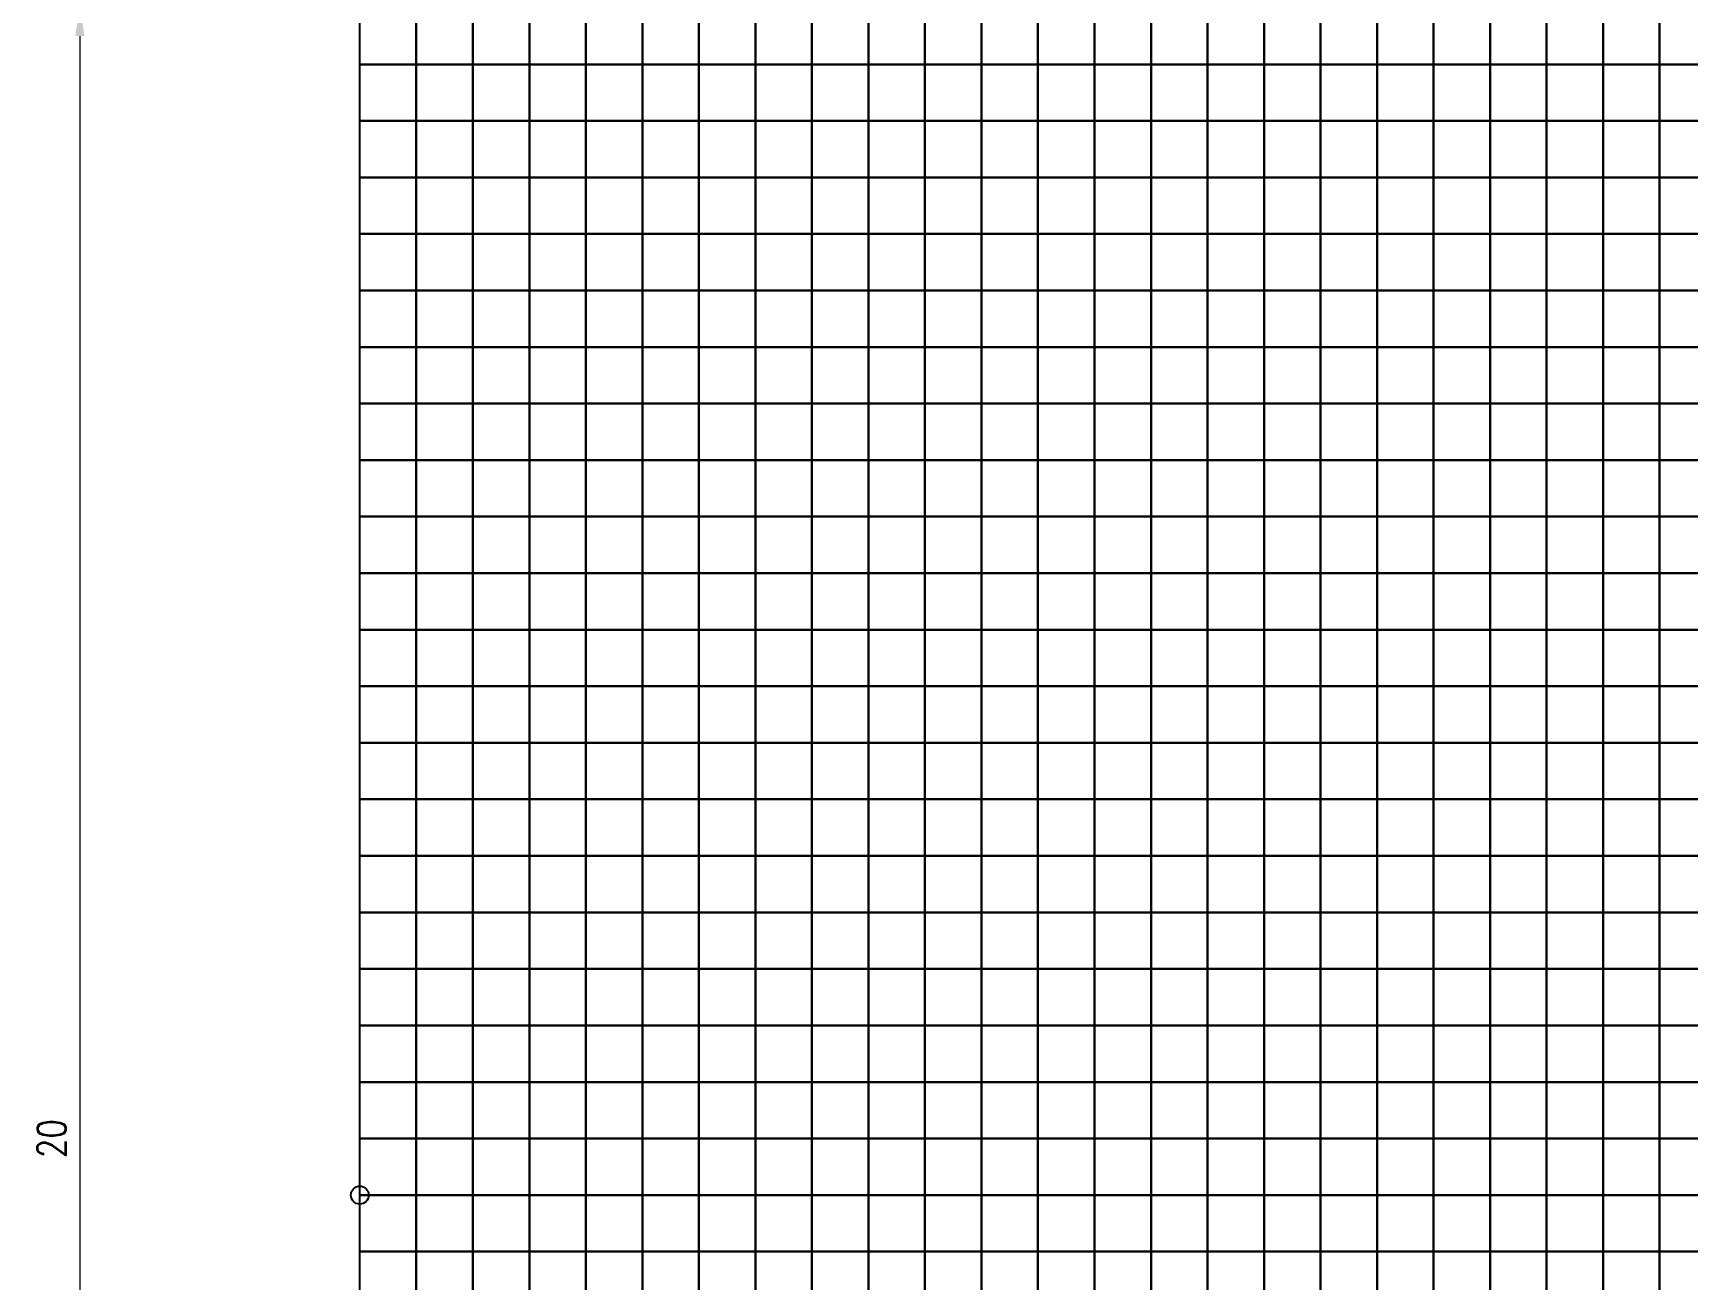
# Model space of a CAD drawing. Header units: millimetres. Extents: x -66 to 79, y -30 to 113.
# Drawn here: x -62.89 to -48.25, y 84.4 to 95.43 of the extents above; entities that cross this region are included whole.
import ezdxf

# ---------------------------------------------------------------- set-up
doc = ezdxf.new("R2010")
doc.units = ezdxf.units.MM
doc.layers.get('Defpoints').update_dxf_attribs({"color": 181})
doc.styles.add('ROMANS', font='ROMANS.shx', dxfattribs={"width": 0.8})
doc.dimstyles.new('DIM_0.1', dxfattribs={"dimscale": 0.1, "dimtxt": 2.5, "dimasz": 2.5, "dimexe": 1.25, "dimexo": 1.25, "dimgap": 1.25, "dimtad": 1, "dimdec": 3, "dimzin": 11, "dimdsep": 46, "dimtxsty": 'ROMANS', "dimcen": 0, "dimclrd": 1, "dimclre": 1, "dimclrt": 7, "dimadec": 4, "dimazin": 3, "dimtfac": 1, "dimtdec": 3, "dimtofl": 0, "dimtmove": 2, "dimatfit": 3, "dimfxl": 1, "dimfrac": 2, "dimtolj": 1, "dimtzin": 11, "dimlwd": 0, "dimlwe": 0, "dimarcsym": 0})

# ---------------------------------------------------------------- blocks, each defined once
blk = doc.blocks.new('*D18')
at = {"color": 1, "lineweight": 0, "transparency": 16777216}
for p, q in [((-60.125, 95.651), (-62.602, 95.651)), ((-62.477, 95.401), (-62.477, 75.901)), ((-60.125, 75.651), (-62.602, 75.651))]:
    blk.add_line(p, q, dxfattribs=at)
at = {"color": 1, "transparency": 16777216}
for points in [[(-62.518, 95.401), (-62.435, 95.401), (-62.477, 95.651)], [(-62.518, 75.901), (-62.435, 75.901), (-62.477, 75.651)]]:
    blk.add_solid(points, dxfattribs=at)
at = {"layer": 'Defpoints', "color": 0, "transparency": 16777216}
for p in [(-60, 95.651), (-62.477, 75.651), (-60, 75.651)]:
    blk.add_point(p, dxfattribs=at)
at = {"color": 7, "transparency": 16777216, "insert": (-62.727, 85.651), "char_height": 0.25, "attachment_point": 5, "rotation": 90, "style": 'ROMANS'}
blk.add_mtext('\\A1;20', dxfattribs=at)

msp = doc.modelspace()

# ---------------------------------------------------------------- linework, layer by layer
for points in [[(-60, 95.6508), (-59.5, 95.6508), (-59.5, 95.1508), (-60, 95.1508)], [(-59.5, 95.6508), (-59, 95.6508), (-59, 95.1508), (-59.5, 95.1508)], [(-59, 95.6508), (-58.5, 95.6508), (-58.5, 95.1508), (-59, 95.1508)], [(-58.5, 95.6508), (-58, 95.6508), (-58, 95.1508), (-58.5, 95.1508)], [(-58, 95.6508), (-57.5, 95.6508), (-57.5, 95.1508), (-58, 95.1508)], [(-57.5, 95.6508), (-57, 95.6508), (-57, 95.1508), (-57.5, 95.1508)], [(-57, 95.6508), (-56.5, 95.6508), (-56.5, 95.1508), (-57, 95.1508)], [(-56.5, 95.6508), (-56, 95.6508), (-56, 95.1508), (-56.5, 95.1508)], [(-56, 95.6508), (-55.5, 95.6508), (-55.5, 95.1508), (-56, 95.1508)], [(-55.5, 95.6508), (-55, 95.6508), (-55, 95.1508), (-55.5, 95.1508)], [(-55, 95.6508), (-54.5, 95.6508), (-54.5, 95.1508), (-55, 95.1508)], [(-54.5, 95.6508), (-54, 95.6508), (-54, 95.1508), (-54.5, 95.1508)], [(-54, 95.6508), (-53.5, 95.6508), (-53.5, 95.1508), (-54, 95.1508)], [(-53.5, 95.6508), (-53, 95.6508), (-53, 95.1508), (-53.5, 95.1508)], [(-53, 95.6508), (-52.5, 95.6508), (-52.5, 95.1508), (-53, 95.1508)], [(-52.5, 95.6508), (-52, 95.6508), (-52, 95.1508), (-52.5, 95.1508)], [(-52, 95.6508), (-51.5, 95.6508), (-51.5, 95.1508), (-52, 95.1508)], [(-51.5, 95.6508), (-51, 95.6508), (-51, 95.1508), (-51.5, 95.1508)], [(-51, 95.6508), (-50.5, 95.6508), (-50.5, 95.1508), (-51, 95.1508)], [(-50.5, 95.6508), (-50, 95.6508), (-50, 95.1508), (-50.5, 95.1508)], [(-50, 95.6508), (-49.5, 95.6508), (-49.5, 95.1508), (-50, 95.1508)], [(-49.5, 95.6508), (-49, 95.6508), (-49, 95.1508), (-49.5, 95.1508)], [(-49, 95.6508), (-48.5, 95.6508), (-48.5, 95.1508), (-49, 95.1508)], [(-48.5, 95.6508), (-48, 95.6508), (-48, 95.1508), (-48.5, 95.1508)], [(-60, 95.1508), (-59.5, 95.1508), (-59.5, 94.6508), (-60, 94.6508)], [(-59.5, 95.1508), (-59, 95.1508), (-59, 94.6508), (-59.5, 94.6508)], [(-59, 95.1508), (-58.5, 95.1508), (-58.5, 94.6508), (-59, 94.6508)], [(-58.5, 95.1508), (-58, 95.1508), (-58, 94.6508), (-58.5, 94.6508)], [(-58, 95.1508), (-57.5, 95.1508), (-57.5, 94.6508), (-58, 94.6508)], [(-57.5, 95.1508), (-57, 95.1508), (-57, 94.6508), (-57.5, 94.6508)], [(-57, 95.1508), (-56.5, 95.1508), (-56.5, 94.6508), (-57, 94.6508)], [(-56.5, 95.1508), (-56, 95.1508), (-56, 94.6508), (-56.5, 94.6508)], [(-56, 95.1508), (-55.5, 95.1508), (-55.5, 94.6508), (-56, 94.6508)], [(-55.5, 95.1508), (-55, 95.1508), (-55, 94.6508), (-55.5, 94.6508)], [(-55, 95.1508), (-54.5, 95.1508), (-54.5, 94.6508), (-55, 94.6508)], [(-54.5, 95.1508), (-54, 95.1508), (-54, 94.6508), (-54.5, 94.6508)], [(-54, 95.1508), (-53.5, 95.1508), (-53.5, 94.6508), (-54, 94.6508)], [(-53.5, 95.1508), (-53, 95.1508), (-53, 94.6508), (-53.5, 94.6508)], [(-53, 95.1508), (-52.5, 95.1508), (-52.5, 94.6508), (-53, 94.6508)], [(-52.5, 95.1508), (-52, 95.1508), (-52, 94.6508), (-52.5, 94.6508)], [(-52, 95.1508), (-51.5, 95.1508), (-51.5, 94.6508), (-52, 94.6508)], [(-51.5, 95.1508), (-51, 95.1508), (-51, 94.6508), (-51.5, 94.6508)], [(-51, 95.1508), (-50.5, 95.1508), (-50.5, 94.6508), (-51, 94.6508)], [(-50.5, 95.1508), (-50, 95.1508), (-50, 94.6508), (-50.5, 94.6508)], [(-50, 95.1508), (-49.5, 95.1508), (-49.5, 94.6508), (-50, 94.6508)], [(-49.5, 95.1508), (-49, 95.1508), (-49, 94.6508), (-49.5, 94.6508)], [(-49, 95.1508), (-48.5, 95.1508), (-48.5, 94.6508), (-49, 94.6508)], [(-48.5, 95.1508), (-48, 95.1508), (-48, 94.6508), (-48.5, 94.6508)], [(-60, 94.6508), (-59.5, 94.6508), (-59.5, 94.1508), (-60, 94.1508)], [(-59.5, 94.6508), (-59, 94.6508), (-59, 94.1508), (-59.5, 94.1508)], [(-59, 94.6508), (-58.5, 94.6508), (-58.5, 94.1508), (-59, 94.1508)], [(-58.5, 94.6508), (-58, 94.6508), (-58, 94.1508), (-58.5, 94.1508)], [(-58, 94.6508), (-57.5, 94.6508), (-57.5, 94.1508), (-58, 94.1508)], [(-57.5, 94.6508), (-57, 94.6508), (-57, 94.1508), (-57.5, 94.1508)], [(-57, 94.6508), (-56.5, 94.6508), (-56.5, 94.1508), (-57, 94.1508)], [(-56.5, 94.6508), (-56, 94.6508), (-56, 94.1508), (-56.5, 94.1508)], [(-56, 94.6508), (-55.5, 94.6508), (-55.5, 94.1508), (-56, 94.1508)], [(-55.5, 94.6508), (-55, 94.6508), (-55, 94.1508), (-55.5, 94.1508)], [(-55, 94.6508), (-54.5, 94.6508), (-54.5, 94.1508), (-55, 94.1508)], [(-54.5, 94.6508), (-54, 94.6508), (-54, 94.1508), (-54.5, 94.1508)], [(-54, 94.6508), (-53.5, 94.6508), (-53.5, 94.1508), (-54, 94.1508)], [(-53.5, 94.6508), (-53, 94.6508), (-53, 94.1508), (-53.5, 94.1508)], [(-53, 94.6508), (-52.5, 94.6508), (-52.5, 94.1508), (-53, 94.1508)], [(-52.5, 94.6508), (-52, 94.6508), (-52, 94.1508), (-52.5, 94.1508)], [(-52, 94.6508), (-51.5, 94.6508), (-51.5, 94.1508), (-52, 94.1508)], [(-51.5, 94.6508), (-51, 94.6508), (-51, 94.1508), (-51.5, 94.1508)], [(-51, 94.6508), (-50.5, 94.6508), (-50.5, 94.1508), (-51, 94.1508)], [(-50.5, 94.6508), (-50, 94.6508), (-50, 94.1508), (-50.5, 94.1508)], [(-50, 94.6508), (-49.5, 94.6508), (-49.5, 94.1508), (-50, 94.1508)], [(-49.5, 94.6508), (-49, 94.6508), (-49, 94.1508), (-49.5, 94.1508)], [(-49, 94.6508), (-48.5, 94.6508), (-48.5, 94.1508), (-49, 94.1508)], [(-48.5, 94.6508), (-48, 94.6508), (-48, 94.1508), (-48.5, 94.1508)], [(-60, 94.1508), (-59.5, 94.1508), (-59.5, 93.6508), (-60, 93.6508)], [(-59.5, 94.1508), (-59, 94.1508), (-59, 93.6508), (-59.5, 93.6508)], [(-59, 94.1508), (-58.5, 94.1508), (-58.5, 93.6508), (-59, 93.6508)], [(-58.5, 94.1508), (-58, 94.1508), (-58, 93.6508), (-58.5, 93.6508)], [(-58, 94.1508), (-57.5, 94.1508), (-57.5, 93.6508), (-58, 93.6508)], [(-57.5, 94.1508), (-57, 94.1508), (-57, 93.6508), (-57.5, 93.6508)], [(-57, 94.1508), (-56.5, 94.1508), (-56.5, 93.6508), (-57, 93.6508)], [(-56.5, 94.1508), (-56, 94.1508), (-56, 93.6508), (-56.5, 93.6508)], [(-56, 94.1508), (-55.5, 94.1508), (-55.5, 93.6508), (-56, 93.6508)], [(-55.5, 94.1508), (-55, 94.1508), (-55, 93.6508), (-55.5, 93.6508)], [(-55, 94.1508), (-54.5, 94.1508), (-54.5, 93.6508), (-55, 93.6508)], [(-54.5, 94.1508), (-54, 94.1508), (-54, 93.6508), (-54.5, 93.6508)], [(-54, 94.1508), (-53.5, 94.1508), (-53.5, 93.6508), (-54, 93.6508)], [(-53.5, 94.1508), (-53, 94.1508), (-53, 93.6508), (-53.5, 93.6508)], [(-53, 94.1508), (-52.5, 94.1508), (-52.5, 93.6508), (-53, 93.6508)], [(-52.5, 94.1508), (-52, 94.1508), (-52, 93.6508), (-52.5, 93.6508)], [(-52, 94.1508), (-51.5, 94.1508), (-51.5, 93.6508), (-52, 93.6508)], [(-51.5, 94.1508), (-51, 94.1508), (-51, 93.6508), (-51.5, 93.6508)], [(-51, 94.1508), (-50.5, 94.1508), (-50.5, 93.6508), (-51, 93.6508)], [(-50.5, 94.1508), (-50, 94.1508), (-50, 93.6508), (-50.5, 93.6508)], [(-50, 94.1508), (-49.5, 94.1508), (-49.5, 93.6508), (-50, 93.6508)], [(-49.5, 94.1508), (-49, 94.1508), (-49, 93.6508), (-49.5, 93.6508)], [(-49, 94.1508), (-48.5, 94.1508), (-48.5, 93.6508), (-49, 93.6508)], [(-48.5, 94.1508), (-48, 94.1508), (-48, 93.6508), (-48.5, 93.6508)], [(-60, 93.6508), (-59.5, 93.6508), (-59.5, 93.1508), (-60, 93.1508)], [(-59.5, 93.6508), (-59, 93.6508), (-59, 93.1508), (-59.5, 93.1508)], [(-59, 93.6508), (-58.5, 93.6508), (-58.5, 93.1508), (-59, 93.1508)], [(-58.5, 93.6508), (-58, 93.6508), (-58, 93.1508), (-58.5, 93.1508)], [(-58, 93.6508), (-57.5, 93.6508), (-57.5, 93.1508), (-58, 93.1508)], [(-57.5, 93.6508), (-57, 93.6508), (-57, 93.1508), (-57.5, 93.1508)], [(-57, 93.6508), (-56.5, 93.6508), (-56.5, 93.1508), (-57, 93.1508)], [(-56.5, 93.6508), (-56, 93.6508), (-56, 93.1508), (-56.5, 93.1508)], [(-56, 93.6508), (-55.5, 93.6508), (-55.5, 93.1508), (-56, 93.1508)], [(-55.5, 93.6508), (-55, 93.6508), (-55, 93.1508), (-55.5, 93.1508)], [(-55, 93.6508), (-54.5, 93.6508), (-54.5, 93.1508), (-55, 93.1508)], [(-54.5, 93.6508), (-54, 93.6508), (-54, 93.1508), (-54.5, 93.1508)], [(-54, 93.6508), (-53.5, 93.6508), (-53.5, 93.1508), (-54, 93.1508)], [(-53.5, 93.6508), (-53, 93.6508), (-53, 93.1508), (-53.5, 93.1508)], [(-53, 93.6508), (-52.5, 93.6508), (-52.5, 93.1508), (-53, 93.1508)], [(-52.5, 93.6508), (-52, 93.6508), (-52, 93.1508), (-52.5, 93.1508)], [(-52, 93.6508), (-51.5, 93.6508), (-51.5, 93.1508), (-52, 93.1508)], [(-51.5, 93.6508), (-51, 93.6508), (-51, 93.1508), (-51.5, 93.1508)], [(-51, 93.6508), (-50.5, 93.6508), (-50.5, 93.1508), (-51, 93.1508)], [(-50.5, 93.6508), (-50, 93.6508), (-50, 93.1508), (-50.5, 93.1508)], [(-50, 93.6508), (-49.5, 93.6508), (-49.5, 93.1508), (-50, 93.1508)], [(-49.5, 93.6508), (-49, 93.6508), (-49, 93.1508), (-49.5, 93.1508)], [(-49, 93.6508), (-48.5, 93.6508), (-48.5, 93.1508), (-49, 93.1508)], [(-48.5, 93.6508), (-48, 93.6508), (-48, 93.1508), (-48.5, 93.1508)], [(-60, 93.1508), (-59.5, 93.1508), (-59.5, 92.6508), (-60, 92.6508)], [(-59.5, 93.1508), (-59, 93.1508), (-59, 92.6508), (-59.5, 92.6508)], [(-59, 93.1508), (-58.5, 93.1508), (-58.5, 92.6508), (-59, 92.6508)], [(-58.5, 93.1508), (-58, 93.1508), (-58, 92.6508), (-58.5, 92.6508)], [(-58, 93.1508), (-57.5, 93.1508), (-57.5, 92.6508), (-58, 92.6508)], [(-57.5, 93.1508), (-57, 93.1508), (-57, 92.6508), (-57.5, 92.6508)], [(-57, 93.1508), (-56.5, 93.1508), (-56.5, 92.6508), (-57, 92.6508)], [(-56.5, 93.1508), (-56, 93.1508), (-56, 92.6508), (-56.5, 92.6508)], [(-56, 93.1508), (-55.5, 93.1508), (-55.5, 92.6508), (-56, 92.6508)], [(-55.5, 93.1508), (-55, 93.1508), (-55, 92.6508), (-55.5, 92.6508)], [(-55, 93.1508), (-54.5, 93.1508), (-54.5, 92.6508), (-55, 92.6508)], [(-54.5, 93.1508), (-54, 93.1508), (-54, 92.6508), (-54.5, 92.6508)], [(-54, 93.1508), (-53.5, 93.1508), (-53.5, 92.6508), (-54, 92.6508)], [(-53.5, 93.1508), (-53, 93.1508), (-53, 92.6508), (-53.5, 92.6508)], [(-53, 93.1508), (-52.5, 93.1508), (-52.5, 92.6508), (-53, 92.6508)], [(-52.5, 93.1508), (-52, 93.1508), (-52, 92.6508), (-52.5, 92.6508)], [(-52, 93.1508), (-51.5, 93.1508), (-51.5, 92.6508), (-52, 92.6508)], [(-51.5, 93.1508), (-51, 93.1508), (-51, 92.6508), (-51.5, 92.6508)], [(-51, 93.1508), (-50.5, 93.1508), (-50.5, 92.6508), (-51, 92.6508)], [(-50.5, 93.1508), (-50, 93.1508), (-50, 92.6508), (-50.5, 92.6508)], [(-50, 93.1508), (-49.5, 93.1508), (-49.5, 92.6508), (-50, 92.6508)], [(-49.5, 93.1508), (-49, 93.1508), (-49, 92.6508), (-49.5, 92.6508)], [(-49, 93.1508), (-48.5, 93.1508), (-48.5, 92.6508), (-49, 92.6508)], [(-48.5, 93.1508), (-48, 93.1508), (-48, 92.6508), (-48.5, 92.6508)], [(-60, 92.6508), (-59.5, 92.6508), (-59.5, 92.1508), (-60, 92.1508)], [(-59.5, 92.6508), (-59, 92.6508), (-59, 92.1508), (-59.5, 92.1508)], [(-59, 92.6508), (-58.5, 92.6508), (-58.5, 92.1508), (-59, 92.1508)], [(-58.5, 92.6508), (-58, 92.6508), (-58, 92.1508), (-58.5, 92.1508)], [(-58, 92.6508), (-57.5, 92.6508), (-57.5, 92.1508), (-58, 92.1508)], [(-57.5, 92.6508), (-57, 92.6508), (-57, 92.1508), (-57.5, 92.1508)], [(-57, 92.6508), (-56.5, 92.6508), (-56.5, 92.1508), (-57, 92.1508)], [(-56.5, 92.6508), (-56, 92.6508), (-56, 92.1508), (-56.5, 92.1508)], [(-56, 92.6508), (-55.5, 92.6508), (-55.5, 92.1508), (-56, 92.1508)], [(-55.5, 92.6508), (-55, 92.6508), (-55, 92.1508), (-55.5, 92.1508)], [(-55, 92.6508), (-54.5, 92.6508), (-54.5, 92.1508), (-55, 92.1508)], [(-54.5, 92.6508), (-54, 92.6508), (-54, 92.1508), (-54.5, 92.1508)], [(-54, 92.6508), (-53.5, 92.6508), (-53.5, 92.1508), (-54, 92.1508)], [(-53.5, 92.6508), (-53, 92.6508), (-53, 92.1508), (-53.5, 92.1508)], [(-53, 92.6508), (-52.5, 92.6508), (-52.5, 92.1508), (-53, 92.1508)], [(-52.5, 92.6508), (-52, 92.6508), (-52, 92.1508), (-52.5, 92.1508)], [(-52, 92.6508), (-51.5, 92.6508), (-51.5, 92.1508), (-52, 92.1508)], [(-51.5, 92.6508), (-51, 92.6508), (-51, 92.1508), (-51.5, 92.1508)], [(-51, 92.6508), (-50.5, 92.6508), (-50.5, 92.1508), (-51, 92.1508)], [(-50.5, 92.6508), (-50, 92.6508), (-50, 92.1508), (-50.5, 92.1508)], [(-50, 92.6508), (-49.5, 92.6508), (-49.5, 92.1508), (-50, 92.1508)], [(-49.5, 92.6508), (-49, 92.6508), (-49, 92.1508), (-49.5, 92.1508)], [(-49, 92.6508), (-48.5, 92.6508), (-48.5, 92.1508), (-49, 92.1508)], [(-48.5, 92.6508), (-48, 92.6508), (-48, 92.1508), (-48.5, 92.1508)], [(-60, 92.1508), (-59.5, 92.1508), (-59.5, 91.6508), (-60, 91.6508)], [(-59.5, 92.1508), (-59, 92.1508), (-59, 91.6508), (-59.5, 91.6508)], [(-59, 92.1508), (-58.5, 92.1508), (-58.5, 91.6508), (-59, 91.6508)], [(-58.5, 92.1508), (-58, 92.1508), (-58, 91.6508), (-58.5, 91.6508)], [(-58, 92.1508), (-57.5, 92.1508), (-57.5, 91.6508), (-58, 91.6508)], [(-57.5, 92.1508), (-57, 92.1508), (-57, 91.6508), (-57.5, 91.6508)], [(-57, 92.1508), (-56.5, 92.1508), (-56.5, 91.6508), (-57, 91.6508)], [(-56.5, 92.1508), (-56, 92.1508), (-56, 91.6508), (-56.5, 91.6508)], [(-56, 92.1508), (-55.5, 92.1508), (-55.5, 91.6508), (-56, 91.6508)], [(-55.5, 92.1508), (-55, 92.1508), (-55, 91.6508), (-55.5, 91.6508)], [(-55, 92.1508), (-54.5, 92.1508), (-54.5, 91.6508), (-55, 91.6508)], [(-54.5, 92.1508), (-54, 92.1508), (-54, 91.6508), (-54.5, 91.6508)], [(-54, 92.1508), (-53.5, 92.1508), (-53.5, 91.6508), (-54, 91.6508)], [(-53.5, 92.1508), (-53, 92.1508), (-53, 91.6508), (-53.5, 91.6508)], [(-53, 92.1508), (-52.5, 92.1508), (-52.5, 91.6508), (-53, 91.6508)], [(-52.5, 92.1508), (-52, 92.1508), (-52, 91.6508), (-52.5, 91.6508)], [(-52, 92.1508), (-51.5, 92.1508), (-51.5, 91.6508), (-52, 91.6508)], [(-51.5, 92.1508), (-51, 92.1508), (-51, 91.6508), (-51.5, 91.6508)], [(-51, 92.1508), (-50.5, 92.1508), (-50.5, 91.6508), (-51, 91.6508)], [(-50.5, 92.1508), (-50, 92.1508), (-50, 91.6508), (-50.5, 91.6508)], [(-50, 92.1508), (-49.5, 92.1508), (-49.5, 91.6508), (-50, 91.6508)], [(-49.5, 92.1508), (-49, 92.1508), (-49, 91.6508), (-49.5, 91.6508)], [(-49, 92.1508), (-48.5, 92.1508), (-48.5, 91.6508), (-49, 91.6508)], [(-48.5, 92.1508), (-48, 92.1508), (-48, 91.6508), (-48.5, 91.6508)], [(-60, 91.6508), (-59.5, 91.6508), (-59.5, 91.1508), (-60, 91.1508)], [(-59.5, 91.6508), (-59, 91.6508), (-59, 91.1508), (-59.5, 91.1508)], [(-59, 91.6508), (-58.5, 91.6508), (-58.5, 91.1508), (-59, 91.1508)], [(-58.5, 91.6508), (-58, 91.6508), (-58, 91.1508), (-58.5, 91.1508)], [(-58, 91.6508), (-57.5, 91.6508), (-57.5, 91.1508), (-58, 91.1508)], [(-57.5, 91.6508), (-57, 91.6508), (-57, 91.1508), (-57.5, 91.1508)], [(-57, 91.6508), (-56.5, 91.6508), (-56.5, 91.1508), (-57, 91.1508)], [(-56.5, 91.6508), (-56, 91.6508), (-56, 91.1508), (-56.5, 91.1508)], [(-56, 91.6508), (-55.5, 91.6508), (-55.5, 91.1508), (-56, 91.1508)], [(-55.5, 91.6508), (-55, 91.6508), (-55, 91.1508), (-55.5, 91.1508)], [(-55, 91.6508), (-54.5, 91.6508), (-54.5, 91.1508), (-55, 91.1508)], [(-54.5, 91.6508), (-54, 91.6508), (-54, 91.1508), (-54.5, 91.1508)], [(-54, 91.6508), (-53.5, 91.6508), (-53.5, 91.1508), (-54, 91.1508)], [(-53.5, 91.6508), (-53, 91.6508), (-53, 91.1508), (-53.5, 91.1508)], [(-53, 91.6508), (-52.5, 91.6508), (-52.5, 91.1508), (-53, 91.1508)], [(-52.5, 91.6508), (-52, 91.6508), (-52, 91.1508), (-52.5, 91.1508)], [(-52, 91.6508), (-51.5, 91.6508), (-51.5, 91.1508), (-52, 91.1508)], [(-51.5, 91.6508), (-51, 91.6508), (-51, 91.1508), (-51.5, 91.1508)], [(-51, 91.6508), (-50.5, 91.6508), (-50.5, 91.1508), (-51, 91.1508)], [(-50.5, 91.6508), (-50, 91.6508), (-50, 91.1508), (-50.5, 91.1508)], [(-50, 91.6508), (-49.5, 91.6508), (-49.5, 91.1508), (-50, 91.1508)], [(-49.5, 91.6508), (-49, 91.6508), (-49, 91.1508), (-49.5, 91.1508)], [(-49, 91.6508), (-48.5, 91.6508), (-48.5, 91.1508), (-49, 91.1508)], [(-48.5, 91.6508), (-48, 91.6508), (-48, 91.1508), (-48.5, 91.1508)], [(-60, 91.1508), (-59.5, 91.1508), (-59.5, 90.6508), (-60, 90.6508)], [(-59.5, 91.1508), (-59, 91.1508), (-59, 90.6508), (-59.5, 90.6508)], [(-59, 91.1508), (-58.5, 91.1508), (-58.5, 90.6508), (-59, 90.6508)], [(-58.5, 91.1508), (-58, 91.1508), (-58, 90.6508), (-58.5, 90.6508)], [(-58, 91.1508), (-57.5, 91.1508), (-57.5, 90.6508), (-58, 90.6508)], [(-57.5, 91.1508), (-57, 91.1508), (-57, 90.6508), (-57.5, 90.6508)], [(-57, 91.1508), (-56.5, 91.1508), (-56.5, 90.6508), (-57, 90.6508)], [(-56.5, 91.1508), (-56, 91.1508), (-56, 90.6508), (-56.5, 90.6508)], [(-56, 91.1508), (-55.5, 91.1508), (-55.5, 90.6508), (-56, 90.6508)], [(-55.5, 91.1508), (-55, 91.1508), (-55, 90.6508), (-55.5, 90.6508)], [(-55, 91.1508), (-54.5, 91.1508), (-54.5, 90.6508), (-55, 90.6508)], [(-54.5, 91.1508), (-54, 91.1508), (-54, 90.6508), (-54.5, 90.6508)], [(-54, 91.1508), (-53.5, 91.1508), (-53.5, 90.6508), (-54, 90.6508)], [(-53.5, 91.1508), (-53, 91.1508), (-53, 90.6508), (-53.5, 90.6508)], [(-53, 91.1508), (-52.5, 91.1508), (-52.5, 90.6508), (-53, 90.6508)], [(-52.5, 91.1508), (-52, 91.1508), (-52, 90.6508), (-52.5, 90.6508)], [(-52, 91.1508), (-51.5, 91.1508), (-51.5, 90.6508), (-52, 90.6508)], [(-51.5, 91.1508), (-51, 91.1508), (-51, 90.6508), (-51.5, 90.6508)], [(-51, 91.1508), (-50.5, 91.1508), (-50.5, 90.6508), (-51, 90.6508)], [(-50.5, 91.1508), (-50, 91.1508), (-50, 90.6508), (-50.5, 90.6508)], [(-50, 91.1508), (-49.5, 91.1508), (-49.5, 90.6508), (-50, 90.6508)], [(-49.5, 91.1508), (-49, 91.1508), (-49, 90.6508), (-49.5, 90.6508)], [(-49, 91.1508), (-48.5, 91.1508), (-48.5, 90.6508), (-49, 90.6508)], [(-48.5, 91.1508), (-48, 91.1508), (-48, 90.6508), (-48.5, 90.6508)], [(-60, 90.6508), (-59.5, 90.6508), (-59.5, 90.1508), (-60, 90.1508)], [(-59.5, 90.6508), (-59, 90.6508), (-59, 90.1508), (-59.5, 90.1508)], [(-59, 90.6508), (-58.5, 90.6508), (-58.5, 90.1508), (-59, 90.1508)], [(-58.5, 90.6508), (-58, 90.6508), (-58, 90.1508), (-58.5, 90.1508)], [(-58, 90.6508), (-57.5, 90.6508), (-57.5, 90.1508), (-58, 90.1508)], [(-57.5, 90.6508), (-57, 90.6508), (-57, 90.1508), (-57.5, 90.1508)], [(-57, 90.6508), (-56.5, 90.6508), (-56.5, 90.1508), (-57, 90.1508)], [(-56.5, 90.6508), (-56, 90.6508), (-56, 90.1508), (-56.5, 90.1508)], [(-56, 90.6508), (-55.5, 90.6508), (-55.5, 90.1508), (-56, 90.1508)], [(-55.5, 90.6508), (-55, 90.6508), (-55, 90.1508), (-55.5, 90.1508)], [(-55, 90.6508), (-54.5, 90.6508), (-54.5, 90.1508), (-55, 90.1508)], [(-54.5, 90.6508), (-54, 90.6508), (-54, 90.1508), (-54.5, 90.1508)], [(-54, 90.6508), (-53.5, 90.6508), (-53.5, 90.1508), (-54, 90.1508)], [(-53.5, 90.6508), (-53, 90.6508), (-53, 90.1508), (-53.5, 90.1508)], [(-53, 90.6508), (-52.5, 90.6508), (-52.5, 90.1508), (-53, 90.1508)], [(-52.5, 90.6508), (-52, 90.6508), (-52, 90.1508), (-52.5, 90.1508)], [(-52, 90.6508), (-51.5, 90.6508), (-51.5, 90.1508), (-52, 90.1508)], [(-51.5, 90.6508), (-51, 90.6508), (-51, 90.1508), (-51.5, 90.1508)], [(-51, 90.6508), (-50.5, 90.6508), (-50.5, 90.1508), (-51, 90.1508)], [(-50.5, 90.6508), (-50, 90.6508), (-50, 90.1508), (-50.5, 90.1508)], [(-50, 90.6508), (-49.5, 90.6508), (-49.5, 90.1508), (-50, 90.1508)], [(-49.5, 90.6508), (-49, 90.6508), (-49, 90.1508), (-49.5, 90.1508)], [(-49, 90.6508), (-48.5, 90.6508), (-48.5, 90.1508), (-49, 90.1508)], [(-48.5, 90.6508), (-48, 90.6508), (-48, 90.1508), (-48.5, 90.1508)], [(-60, 90.1508), (-59.5, 90.1508), (-59.5, 89.6508), (-60, 89.6508)], [(-59.5, 90.1508), (-59, 90.1508), (-59, 89.6508), (-59.5, 89.6508)], [(-59, 90.1508), (-58.5, 90.1508), (-58.5, 89.6508), (-59, 89.6508)], [(-58.5, 90.1508), (-58, 90.1508), (-58, 89.6508), (-58.5, 89.6508)], [(-58, 90.1508), (-57.5, 90.1508), (-57.5, 89.6508), (-58, 89.6508)], [(-57.5, 90.1508), (-57, 90.1508), (-57, 89.6508), (-57.5, 89.6508)], [(-57, 90.1508), (-56.5, 90.1508), (-56.5, 89.6508), (-57, 89.6508)], [(-56.5, 90.1508), (-56, 90.1508), (-56, 89.6508), (-56.5, 89.6508)], [(-56, 90.1508), (-55.5, 90.1508), (-55.5, 89.6508), (-56, 89.6508)], [(-55.5, 90.1508), (-55, 90.1508), (-55, 89.6508), (-55.5, 89.6508)], [(-55, 90.1508), (-54.5, 90.1508), (-54.5, 89.6508), (-55, 89.6508)], [(-54.5, 90.1508), (-54, 90.1508), (-54, 89.6508), (-54.5, 89.6508)], [(-54, 90.1508), (-53.5, 90.1508), (-53.5, 89.6508), (-54, 89.6508)], [(-53.5, 90.1508), (-53, 90.1508), (-53, 89.6508), (-53.5, 89.6508)], [(-53, 90.1508), (-52.5, 90.1508), (-52.5, 89.6508), (-53, 89.6508)], [(-52.5, 90.1508), (-52, 90.1508), (-52, 89.6508), (-52.5, 89.6508)], [(-52, 90.1508), (-51.5, 90.1508), (-51.5, 89.6508), (-52, 89.6508)], [(-51.5, 90.1508), (-51, 90.1508), (-51, 89.6508), (-51.5, 89.6508)], [(-51, 90.1508), (-50.5, 90.1508), (-50.5, 89.6508), (-51, 89.6508)], [(-50.5, 90.1508), (-50, 90.1508), (-50, 89.6508), (-50.5, 89.6508)], [(-50, 90.1508), (-49.5, 90.1508), (-49.5, 89.6508), (-50, 89.6508)], [(-49.5, 90.1508), (-49, 90.1508), (-49, 89.6508), (-49.5, 89.6508)], [(-49, 90.1508), (-48.5, 90.1508), (-48.5, 89.6508), (-49, 89.6508)], [(-48.5, 90.1508), (-48, 90.1508), (-48, 89.6508), (-48.5, 89.6508)], [(-60, 89.6508), (-59.5, 89.6508), (-59.5, 89.1508), (-60, 89.1508)], [(-59.5, 89.6508), (-59, 89.6508), (-59, 89.1508), (-59.5, 89.1508)], [(-59, 89.6508), (-58.5, 89.6508), (-58.5, 89.1508), (-59, 89.1508)], [(-58.5, 89.6508), (-58, 89.6508), (-58, 89.1508), (-58.5, 89.1508)], [(-58, 89.6508), (-57.5, 89.6508), (-57.5, 89.1508), (-58, 89.1508)], [(-57.5, 89.6508), (-57, 89.6508), (-57, 89.1508), (-57.5, 89.1508)], [(-57, 89.6508), (-56.5, 89.6508), (-56.5, 89.1508), (-57, 89.1508)], [(-56.5, 89.6508), (-56, 89.6508), (-56, 89.1508), (-56.5, 89.1508)], [(-56, 89.6508), (-55.5, 89.6508), (-55.5, 89.1508), (-56, 89.1508)], [(-55.5, 89.6508), (-55, 89.6508), (-55, 89.1508), (-55.5, 89.1508)], [(-55, 89.6508), (-54.5, 89.6508), (-54.5, 89.1508), (-55, 89.1508)], [(-54.5, 89.6508), (-54, 89.6508), (-54, 89.1508), (-54.5, 89.1508)], [(-54, 89.6508), (-53.5, 89.6508), (-53.5, 89.1508), (-54, 89.1508)], [(-53.5, 89.6508), (-53, 89.6508), (-53, 89.1508), (-53.5, 89.1508)], [(-53, 89.6508), (-52.5, 89.6508), (-52.5, 89.1508), (-53, 89.1508)], [(-52.5, 89.6508), (-52, 89.6508), (-52, 89.1508), (-52.5, 89.1508)], [(-52, 89.6508), (-51.5, 89.6508), (-51.5, 89.1508), (-52, 89.1508)], [(-51.5, 89.6508), (-51, 89.6508), (-51, 89.1508), (-51.5, 89.1508)], [(-51, 89.6508), (-50.5, 89.6508), (-50.5, 89.1508), (-51, 89.1508)], [(-50.5, 89.6508), (-50, 89.6508), (-50, 89.1508), (-50.5, 89.1508)], [(-50, 89.6508), (-49.5, 89.6508), (-49.5, 89.1508), (-50, 89.1508)], [(-49.5, 89.6508), (-49, 89.6508), (-49, 89.1508), (-49.5, 89.1508)], [(-49, 89.6508), (-48.5, 89.6508), (-48.5, 89.1508), (-49, 89.1508)], [(-48.5, 89.6508), (-48, 89.6508), (-48, 89.1508), (-48.5, 89.1508)], [(-60, 89.1508), (-59.5, 89.1508), (-59.5, 88.6508), (-60, 88.6508)], [(-59.5, 89.1508), (-59, 89.1508), (-59, 88.6508), (-59.5, 88.6508)], [(-59, 89.1508), (-58.5, 89.1508), (-58.5, 88.6508), (-59, 88.6508)], [(-58.5, 89.1508), (-58, 89.1508), (-58, 88.6508), (-58.5, 88.6508)], [(-58, 89.1508), (-57.5, 89.1508), (-57.5, 88.6508), (-58, 88.6508)], [(-57.5, 89.1508), (-57, 89.1508), (-57, 88.6508), (-57.5, 88.6508)], [(-57, 89.1508), (-56.5, 89.1508), (-56.5, 88.6508), (-57, 88.6508)], [(-56.5, 89.1508), (-56, 89.1508), (-56, 88.6508), (-56.5, 88.6508)], [(-56, 89.1508), (-55.5, 89.1508), (-55.5, 88.6508), (-56, 88.6508)], [(-55.5, 89.1508), (-55, 89.1508), (-55, 88.6508), (-55.5, 88.6508)], [(-55, 89.1508), (-54.5, 89.1508), (-54.5, 88.6508), (-55, 88.6508)], [(-54.5, 89.1508), (-54, 89.1508), (-54, 88.6508), (-54.5, 88.6508)], [(-54, 89.1508), (-53.5, 89.1508), (-53.5, 88.6508), (-54, 88.6508)], [(-53.5, 89.1508), (-53, 89.1508), (-53, 88.6508), (-53.5, 88.6508)], [(-53, 89.1508), (-52.5, 89.1508), (-52.5, 88.6508), (-53, 88.6508)], [(-52.5, 89.1508), (-52, 89.1508), (-52, 88.6508), (-52.5, 88.6508)], [(-52, 89.1508), (-51.5, 89.1508), (-51.5, 88.6508), (-52, 88.6508)], [(-51.5, 89.1508), (-51, 89.1508), (-51, 88.6508), (-51.5, 88.6508)], [(-51, 89.1508), (-50.5, 89.1508), (-50.5, 88.6508), (-51, 88.6508)], [(-50.5, 89.1508), (-50, 89.1508), (-50, 88.6508), (-50.5, 88.6508)], [(-50, 89.1508), (-49.5, 89.1508), (-49.5, 88.6508), (-50, 88.6508)], [(-49.5, 89.1508), (-49, 89.1508), (-49, 88.6508), (-49.5, 88.6508)], [(-49, 89.1508), (-48.5, 89.1508), (-48.5, 88.6508), (-49, 88.6508)], [(-48.5, 89.1508), (-48, 89.1508), (-48, 88.6508), (-48.5, 88.6508)], [(-60, 88.6508), (-59.5, 88.6508), (-59.5, 88.1508), (-60, 88.1508)], [(-59.5, 88.6508), (-59, 88.6508), (-59, 88.1508), (-59.5, 88.1508)], [(-59, 88.6508), (-58.5, 88.6508), (-58.5, 88.1508), (-59, 88.1508)], [(-58.5, 88.6508), (-58, 88.6508), (-58, 88.1508), (-58.5, 88.1508)], [(-58, 88.6508), (-57.5, 88.6508), (-57.5, 88.1508), (-58, 88.1508)], [(-57.5, 88.6508), (-57, 88.6508), (-57, 88.1508), (-57.5, 88.1508)], [(-57, 88.6508), (-56.5, 88.6508), (-56.5, 88.1508), (-57, 88.1508)], [(-56.5, 88.6508), (-56, 88.6508), (-56, 88.1508), (-56.5, 88.1508)], [(-56, 88.6508), (-55.5, 88.6508), (-55.5, 88.1508), (-56, 88.1508)], [(-55.5, 88.6508), (-55, 88.6508), (-55, 88.1508), (-55.5, 88.1508)], [(-55, 88.6508), (-54.5, 88.6508), (-54.5, 88.1508), (-55, 88.1508)], [(-54.5, 88.6508), (-54, 88.6508), (-54, 88.1508), (-54.5, 88.1508)], [(-54, 88.6508), (-53.5, 88.6508), (-53.5, 88.1508), (-54, 88.1508)], [(-53.5, 88.6508), (-53, 88.6508), (-53, 88.1508), (-53.5, 88.1508)], [(-53, 88.6508), (-52.5, 88.6508), (-52.5, 88.1508), (-53, 88.1508)], [(-52.5, 88.6508), (-52, 88.6508), (-52, 88.1508), (-52.5, 88.1508)], [(-52, 88.6508), (-51.5, 88.6508), (-51.5, 88.1508), (-52, 88.1508)], [(-51.5, 88.6508), (-51, 88.6508), (-51, 88.1508), (-51.5, 88.1508)], [(-51, 88.6508), (-50.5, 88.6508), (-50.5, 88.1508), (-51, 88.1508)], [(-50.5, 88.6508), (-50, 88.6508), (-50, 88.1508), (-50.5, 88.1508)], [(-50, 88.6508), (-49.5, 88.6508), (-49.5, 88.1508), (-50, 88.1508)], [(-49.5, 88.6508), (-49, 88.6508), (-49, 88.1508), (-49.5, 88.1508)], [(-49, 88.6508), (-48.5, 88.6508), (-48.5, 88.1508), (-49, 88.1508)], [(-48.5, 88.6508), (-48, 88.6508), (-48, 88.1508), (-48.5, 88.1508)], [(-60, 88.1508), (-59.5, 88.1508), (-59.5, 87.6508), (-60, 87.6508)], [(-59.5, 88.1508), (-59, 88.1508), (-59, 87.6508), (-59.5, 87.6508)], [(-59, 88.1508), (-58.5, 88.1508), (-58.5, 87.6508), (-59, 87.6508)], [(-58.5, 88.1508), (-58, 88.1508), (-58, 87.6508), (-58.5, 87.6508)], [(-58, 88.1508), (-57.5, 88.1508), (-57.5, 87.6508), (-58, 87.6508)], [(-57.5, 88.1508), (-57, 88.1508), (-57, 87.6508), (-57.5, 87.6508)], [(-57, 88.1508), (-56.5, 88.1508), (-56.5, 87.6508), (-57, 87.6508)], [(-56.5, 88.1508), (-56, 88.1508), (-56, 87.6508), (-56.5, 87.6508)], [(-56, 88.1508), (-55.5, 88.1508), (-55.5, 87.6508), (-56, 87.6508)], [(-55.5, 88.1508), (-55, 88.1508), (-55, 87.6508), (-55.5, 87.6508)], [(-55, 88.1508), (-54.5, 88.1508), (-54.5, 87.6508), (-55, 87.6508)], [(-54.5, 88.1508), (-54, 88.1508), (-54, 87.6508), (-54.5, 87.6508)], [(-54, 88.1508), (-53.5, 88.1508), (-53.5, 87.6508), (-54, 87.6508)], [(-53.5, 88.1508), (-53, 88.1508), (-53, 87.6508), (-53.5, 87.6508)], [(-53, 88.1508), (-52.5, 88.1508), (-52.5, 87.6508), (-53, 87.6508)], [(-52.5, 88.1508), (-52, 88.1508), (-52, 87.6508), (-52.5, 87.6508)], [(-52, 88.1508), (-51.5, 88.1508), (-51.5, 87.6508), (-52, 87.6508)], [(-51.5, 88.1508), (-51, 88.1508), (-51, 87.6508), (-51.5, 87.6508)], [(-51, 88.1508), (-50.5, 88.1508), (-50.5, 87.6508), (-51, 87.6508)], [(-50.5, 88.1508), (-50, 88.1508), (-50, 87.6508), (-50.5, 87.6508)], [(-50, 88.1508), (-49.5, 88.1508), (-49.5, 87.6508), (-50, 87.6508)], [(-49.5, 88.1508), (-49, 88.1508), (-49, 87.6508), (-49.5, 87.6508)], [(-49, 88.1508), (-48.5, 88.1508), (-48.5, 87.6508), (-49, 87.6508)], [(-48.5, 88.1508), (-48, 88.1508), (-48, 87.6508), (-48.5, 87.6508)], [(-60, 87.6508), (-59.5, 87.6508), (-59.5, 87.1508), (-60, 87.1508)], [(-59.5, 87.6508), (-59, 87.6508), (-59, 87.1508), (-59.5, 87.1508)], [(-59, 87.6508), (-58.5, 87.6508), (-58.5, 87.1508), (-59, 87.1508)], [(-58.5, 87.6508), (-58, 87.6508), (-58, 87.1508), (-58.5, 87.1508)], [(-58, 87.6508), (-57.5, 87.6508), (-57.5, 87.1508), (-58, 87.1508)], [(-57.5, 87.6508), (-57, 87.6508), (-57, 87.1508), (-57.5, 87.1508)], [(-57, 87.6508), (-56.5, 87.6508), (-56.5, 87.1508), (-57, 87.1508)], [(-56.5, 87.6508), (-56, 87.6508), (-56, 87.1508), (-56.5, 87.1508)], [(-56, 87.6508), (-55.5, 87.6508), (-55.5, 87.1508), (-56, 87.1508)], [(-55.5, 87.6508), (-55, 87.6508), (-55, 87.1508), (-55.5, 87.1508)], [(-55, 87.6508), (-54.5, 87.6508), (-54.5, 87.1508), (-55, 87.1508)], [(-54.5, 87.6508), (-54, 87.6508), (-54, 87.1508), (-54.5, 87.1508)], [(-54, 87.6508), (-53.5, 87.6508), (-53.5, 87.1508), (-54, 87.1508)], [(-53.5, 87.6508), (-53, 87.6508), (-53, 87.1508), (-53.5, 87.1508)], [(-53, 87.6508), (-52.5, 87.6508), (-52.5, 87.1508), (-53, 87.1508)], [(-52.5, 87.6508), (-52, 87.6508), (-52, 87.1508), (-52.5, 87.1508)], [(-52, 87.6508), (-51.5, 87.6508), (-51.5, 87.1508), (-52, 87.1508)], [(-51.5, 87.6508), (-51, 87.6508), (-51, 87.1508), (-51.5, 87.1508)], [(-51, 87.6508), (-50.5, 87.6508), (-50.5, 87.1508), (-51, 87.1508)], [(-50.5, 87.6508), (-50, 87.6508), (-50, 87.1508), (-50.5, 87.1508)], [(-50, 87.6508), (-49.5, 87.6508), (-49.5, 87.1508), (-50, 87.1508)], [(-49.5, 87.6508), (-49, 87.6508), (-49, 87.1508), (-49.5, 87.1508)], [(-49, 87.6508), (-48.5, 87.6508), (-48.5, 87.1508), (-49, 87.1508)], [(-48.5, 87.6508), (-48, 87.6508), (-48, 87.1508), (-48.5, 87.1508)], [(-60, 87.1508), (-59.5, 87.1508), (-59.5, 86.6508), (-60, 86.6508)], [(-59.5, 87.1508), (-59, 87.1508), (-59, 86.6508), (-59.5, 86.6508)], [(-59, 87.1508), (-58.5, 87.1508), (-58.5, 86.6508), (-59, 86.6508)], [(-58.5, 87.1508), (-58, 87.1508), (-58, 86.6508), (-58.5, 86.6508)], [(-58, 87.1508), (-57.5, 87.1508), (-57.5, 86.6508), (-58, 86.6508)], [(-57.5, 87.1508), (-57, 87.1508), (-57, 86.6508), (-57.5, 86.6508)], [(-57, 87.1508), (-56.5, 87.1508), (-56.5, 86.6508), (-57, 86.6508)], [(-56.5, 87.1508), (-56, 87.1508), (-56, 86.6508), (-56.5, 86.6508)], [(-56, 87.1508), (-55.5, 87.1508), (-55.5, 86.6508), (-56, 86.6508)], [(-55.5, 87.1508), (-55, 87.1508), (-55, 86.6508), (-55.5, 86.6508)], [(-55, 87.1508), (-54.5, 87.1508), (-54.5, 86.6508), (-55, 86.6508)], [(-54.5, 87.1508), (-54, 87.1508), (-54, 86.6508), (-54.5, 86.6508)], [(-54, 87.1508), (-53.5, 87.1508), (-53.5, 86.6508), (-54, 86.6508)], [(-53.5, 87.1508), (-53, 87.1508), (-53, 86.6508), (-53.5, 86.6508)], [(-53, 87.1508), (-52.5, 87.1508), (-52.5, 86.6508), (-53, 86.6508)], [(-52.5, 87.1508), (-52, 87.1508), (-52, 86.6508), (-52.5, 86.6508)], [(-52, 87.1508), (-51.5, 87.1508), (-51.5, 86.6508), (-52, 86.6508)], [(-51.5, 87.1508), (-51, 87.1508), (-51, 86.6508), (-51.5, 86.6508)], [(-51, 87.1508), (-50.5, 87.1508), (-50.5, 86.6508), (-51, 86.6508)], [(-50.5, 87.1508), (-50, 87.1508), (-50, 86.6508), (-50.5, 86.6508)], [(-50, 87.1508), (-49.5, 87.1508), (-49.5, 86.6508), (-50, 86.6508)], [(-49.5, 87.1508), (-49, 87.1508), (-49, 86.6508), (-49.5, 86.6508)], [(-49, 87.1508), (-48.5, 87.1508), (-48.5, 86.6508), (-49, 86.6508)], [(-48.5, 87.1508), (-48, 87.1508), (-48, 86.6508), (-48.5, 86.6508)], [(-60, 86.6508), (-59.5, 86.6508), (-59.5, 86.1508), (-60, 86.1508)], [(-59.5, 86.6508), (-59, 86.6508), (-59, 86.1508), (-59.5, 86.1508)], [(-59, 86.6508), (-58.5, 86.6508), (-58.5, 86.1508), (-59, 86.1508)], [(-58.5, 86.6508), (-58, 86.6508), (-58, 86.1508), (-58.5, 86.1508)], [(-58, 86.6508), (-57.5, 86.6508), (-57.5, 86.1508), (-58, 86.1508)], [(-57.5, 86.6508), (-57, 86.6508), (-57, 86.1508), (-57.5, 86.1508)], [(-57, 86.6508), (-56.5, 86.6508), (-56.5, 86.1508), (-57, 86.1508)], [(-56.5, 86.6508), (-56, 86.6508), (-56, 86.1508), (-56.5, 86.1508)], [(-56, 86.6508), (-55.5, 86.6508), (-55.5, 86.1508), (-56, 86.1508)], [(-55.5, 86.6508), (-55, 86.6508), (-55, 86.1508), (-55.5, 86.1508)], [(-55, 86.6508), (-54.5, 86.6508), (-54.5, 86.1508), (-55, 86.1508)], [(-54.5, 86.6508), (-54, 86.6508), (-54, 86.1508), (-54.5, 86.1508)], [(-54, 86.6508), (-53.5, 86.6508), (-53.5, 86.1508), (-54, 86.1508)], [(-53.5, 86.6508), (-53, 86.6508), (-53, 86.1508), (-53.5, 86.1508)], [(-53, 86.6508), (-52.5, 86.6508), (-52.5, 86.1508), (-53, 86.1508)], [(-52.5, 86.6508), (-52, 86.6508), (-52, 86.1508), (-52.5, 86.1508)], [(-52, 86.6508), (-51.5, 86.6508), (-51.5, 86.1508), (-52, 86.1508)], [(-51.5, 86.6508), (-51, 86.6508), (-51, 86.1508), (-51.5, 86.1508)], [(-51, 86.6508), (-50.5, 86.6508), (-50.5, 86.1508), (-51, 86.1508)], [(-50.5, 86.6508), (-50, 86.6508), (-50, 86.1508), (-50.5, 86.1508)], [(-50, 86.6508), (-49.5, 86.6508), (-49.5, 86.1508), (-50, 86.1508)], [(-49.5, 86.6508), (-49, 86.6508), (-49, 86.1508), (-49.5, 86.1508)], [(-49, 86.6508), (-48.5, 86.6508), (-48.5, 86.1508), (-49, 86.1508)], [(-48.5, 86.6508), (-48, 86.6508), (-48, 86.1508), (-48.5, 86.1508)], [(-60, 86.1508), (-59.5, 86.1508), (-59.5, 85.6508), (-60, 85.6508)], [(-59.5, 86.1508), (-59, 86.1508), (-59, 85.6508), (-59.5, 85.6508)], [(-59, 86.1508), (-58.5, 86.1508), (-58.5, 85.6508), (-59, 85.6508)], [(-58.5, 86.1508), (-58, 86.1508), (-58, 85.6508), (-58.5, 85.6508)], [(-58, 86.1508), (-57.5, 86.1508), (-57.5, 85.6508), (-58, 85.6508)], [(-57.5, 86.1508), (-57, 86.1508), (-57, 85.6508), (-57.5, 85.6508)], [(-57, 86.1508), (-56.5, 86.1508), (-56.5, 85.6508), (-57, 85.6508)], [(-56.5, 86.1508), (-56, 86.1508), (-56, 85.6508), (-56.5, 85.6508)], [(-56, 86.1508), (-55.5, 86.1508), (-55.5, 85.6508), (-56, 85.6508)], [(-55.5, 86.1508), (-55, 86.1508), (-55, 85.6508), (-55.5, 85.6508)], [(-55, 86.1508), (-54.5, 86.1508), (-54.5, 85.6508), (-55, 85.6508)], [(-54.5, 86.1508), (-54, 86.1508), (-54, 85.6508), (-54.5, 85.6508)], [(-54, 86.1508), (-53.5, 86.1508), (-53.5, 85.6508), (-54, 85.6508)], [(-53.5, 86.1508), (-53, 86.1508), (-53, 85.6508), (-53.5, 85.6508)], [(-53, 86.1508), (-52.5, 86.1508), (-52.5, 85.6508), (-53, 85.6508)], [(-52.5, 86.1508), (-52, 86.1508), (-52, 85.6508), (-52.5, 85.6508)], [(-52, 86.1508), (-51.5, 86.1508), (-51.5, 85.6508), (-52, 85.6508)], [(-51.5, 86.1508), (-51, 86.1508), (-51, 85.6508), (-51.5, 85.6508)], [(-51, 86.1508), (-50.5, 86.1508), (-50.5, 85.6508), (-51, 85.6508)], [(-50.5, 86.1508), (-50, 86.1508), (-50, 85.6508), (-50.5, 85.6508)], [(-50, 86.1508), (-49.5, 86.1508), (-49.5, 85.6508), (-50, 85.6508)], [(-49.5, 86.1508), (-49, 86.1508), (-49, 85.6508), (-49.5, 85.6508)], [(-49, 86.1508), (-48.5, 86.1508), (-48.5, 85.6508), (-49, 85.6508)], [(-48.5, 86.1508), (-48, 86.1508), (-48, 85.6508), (-48.5, 85.6508)], [(-60, 85.6508), (-59.5, 85.6508), (-59.5, 85.1508), (-60, 85.1508)], [(-59.5, 85.6508), (-59, 85.6508), (-59, 85.1508), (-59.5, 85.1508)], [(-59, 85.6508), (-58.5, 85.6508), (-58.5, 85.1508), (-59, 85.1508)], [(-58.5, 85.6508), (-58, 85.6508), (-58, 85.1508), (-58.5, 85.1508)], [(-58, 85.6508), (-57.5, 85.6508), (-57.5, 85.1508), (-58, 85.1508)], [(-57.5, 85.6508), (-57, 85.6508), (-57, 85.1508), (-57.5, 85.1508)], [(-57, 85.6508), (-56.5, 85.6508), (-56.5, 85.1508), (-57, 85.1508)], [(-56.5, 85.6508), (-56, 85.6508), (-56, 85.1508), (-56.5, 85.1508)], [(-56, 85.6508), (-55.5, 85.6508), (-55.5, 85.1508), (-56, 85.1508)], [(-55.5, 85.6508), (-55, 85.6508), (-55, 85.1508), (-55.5, 85.1508)], [(-55, 85.6508), (-54.5, 85.6508), (-54.5, 85.1508), (-55, 85.1508)], [(-54.5, 85.6508), (-54, 85.6508), (-54, 85.1508), (-54.5, 85.1508)], [(-54, 85.6508), (-53.5, 85.6508), (-53.5, 85.1508), (-54, 85.1508)], [(-53.5, 85.6508), (-53, 85.6508), (-53, 85.1508), (-53.5, 85.1508)], [(-53, 85.6508), (-52.5, 85.6508), (-52.5, 85.1508), (-53, 85.1508)], [(-52.5, 85.6508), (-52, 85.6508), (-52, 85.1508), (-52.5, 85.1508)], [(-52, 85.6508), (-51.5, 85.6508), (-51.5, 85.1508), (-52, 85.1508)], [(-51.5, 85.6508), (-51, 85.6508), (-51, 85.1508), (-51.5, 85.1508)], [(-51, 85.6508), (-50.5, 85.6508), (-50.5, 85.1508), (-51, 85.1508)], [(-50.5, 85.6508), (-50, 85.6508), (-50, 85.1508), (-50.5, 85.1508)], [(-50, 85.6508), (-49.5, 85.6508), (-49.5, 85.1508), (-50, 85.1508)], [(-49.5, 85.6508), (-49, 85.6508), (-49, 85.1508), (-49.5, 85.1508)], [(-49, 85.6508), (-48.5, 85.6508), (-48.5, 85.1508), (-49, 85.1508)], [(-48.5, 85.6508), (-48, 85.6508), (-48, 85.1508), (-48.5, 85.1508)], [(-60, 85.1508), (-59.5, 85.1508), (-59.5, 84.6508), (-60, 84.6508)], [(-59.5, 85.1508), (-59, 85.1508), (-59, 84.6508), (-59.5, 84.6508)], [(-59, 85.1508), (-58.5, 85.1508), (-58.5, 84.6508), (-59, 84.6508)], [(-58.5, 85.1508), (-58, 85.1508), (-58, 84.6508), (-58.5, 84.6508)], [(-58, 85.1508), (-57.5, 85.1508), (-57.5, 84.6508), (-58, 84.6508)], [(-57.5, 85.1508), (-57, 85.1508), (-57, 84.6508), (-57.5, 84.6508)], [(-57, 85.1508), (-56.5, 85.1508), (-56.5, 84.6508), (-57, 84.6508)], [(-56.5, 85.1508), (-56, 85.1508), (-56, 84.6508), (-56.5, 84.6508)], [(-56, 85.1508), (-55.5, 85.1508), (-55.5, 84.6508), (-56, 84.6508)], [(-55.5, 85.1508), (-55, 85.1508), (-55, 84.6508), (-55.5, 84.6508)], [(-55, 85.1508), (-54.5, 85.1508), (-54.5, 84.6508), (-55, 84.6508)], [(-54.5, 85.1508), (-54, 85.1508), (-54, 84.6508), (-54.5, 84.6508)], [(-54, 85.1508), (-53.5, 85.1508), (-53.5, 84.6508), (-54, 84.6508)], [(-53.5, 85.1508), (-53, 85.1508), (-53, 84.6508), (-53.5, 84.6508)], [(-53, 85.1508), (-52.5, 85.1508), (-52.5, 84.6508), (-53, 84.6508)], [(-52.5, 85.1508), (-52, 85.1508), (-52, 84.6508), (-52.5, 84.6508)], [(-52, 85.1508), (-51.5, 85.1508), (-51.5, 84.6508), (-52, 84.6508)], [(-51.5, 85.1508), (-51, 85.1508), (-51, 84.6508), (-51.5, 84.6508)], [(-51, 85.1508), (-50.5, 85.1508), (-50.5, 84.6508), (-51, 84.6508)], [(-50.5, 85.1508), (-50, 85.1508), (-50, 84.6508), (-50.5, 84.6508)], [(-50, 85.1508), (-49.5, 85.1508), (-49.5, 84.6508), (-50, 84.6508)], [(-49.5, 85.1508), (-49, 85.1508), (-49, 84.6508), (-49.5, 84.6508)], [(-49, 85.1508), (-48.5, 85.1508), (-48.5, 84.6508), (-49, 84.6508)], [(-48.5, 85.1508), (-48, 85.1508), (-48, 84.6508), (-48.5, 84.6508)], [(-60, 84.6508), (-59.5, 84.6508), (-59.5, 84.1508), (-60, 84.1508)], [(-59.5, 84.6508), (-59, 84.6508), (-59, 84.1508), (-59.5, 84.1508)], [(-59, 84.6508), (-58.5, 84.6508), (-58.5, 84.1508), (-59, 84.1508)], [(-58.5, 84.6508), (-58, 84.6508), (-58, 84.1508), (-58.5, 84.1508)], [(-58, 84.6508), (-57.5, 84.6508), (-57.5, 84.1508), (-58, 84.1508)], [(-57.5, 84.6508), (-57, 84.6508), (-57, 84.1508), (-57.5, 84.1508)], [(-57, 84.6508), (-56.5, 84.6508), (-56.5, 84.1508), (-57, 84.1508)], [(-56.5, 84.6508), (-56, 84.6508), (-56, 84.1508), (-56.5, 84.1508)], [(-56, 84.6508), (-55.5, 84.6508), (-55.5, 84.1508), (-56, 84.1508)], [(-55.5, 84.6508), (-55, 84.6508), (-55, 84.1508), (-55.5, 84.1508)], [(-55, 84.6508), (-54.5, 84.6508), (-54.5, 84.1508), (-55, 84.1508)], [(-54.5, 84.6508), (-54, 84.6508), (-54, 84.1508), (-54.5, 84.1508)], [(-54, 84.6508), (-53.5, 84.6508), (-53.5, 84.1508), (-54, 84.1508)], [(-53.5, 84.6508), (-53, 84.6508), (-53, 84.1508), (-53.5, 84.1508)], [(-53, 84.6508), (-52.5, 84.6508), (-52.5, 84.1508), (-53, 84.1508)], [(-52.5, 84.6508), (-52, 84.6508), (-52, 84.1508), (-52.5, 84.1508)], [(-52, 84.6508), (-51.5, 84.6508), (-51.5, 84.1508), (-52, 84.1508)], [(-51.5, 84.6508), (-51, 84.6508), (-51, 84.1508), (-51.5, 84.1508)], [(-51, 84.6508), (-50.5, 84.6508), (-50.5, 84.1508), (-51, 84.1508)], [(-50.5, 84.6508), (-50, 84.6508), (-50, 84.1508), (-50.5, 84.1508)], [(-50, 84.6508), (-49.5, 84.6508), (-49.5, 84.1508), (-50, 84.1508)], [(-49.5, 84.6508), (-49, 84.6508), (-49, 84.1508), (-49.5, 84.1508)], [(-49, 84.6508), (-48.5, 84.6508), (-48.5, 84.1508), (-49, 84.1508)], [(-48.5, 84.6508), (-48, 84.6508), (-48, 84.1508), (-48.5, 84.1508)]]:
    msp.add_lwpolyline(points, close=True)
msp.add_circle((-60, 85.1508), 0.0796)

# ---------------------------------------------------------------- dimensions: what is measured, and where the dimension line sits
dim = msp.add_linear_dim(base=(-62.4765, 75.6508), p1=(-60, 95.6508), p2=(-60, 75.6508), angle=90, dimstyle='DIM_0.1')
dim.commit()
dim.dimension.update_dxf_attribs({"geometry": '*D18', "text_midpoint": (-62.7265, 85.6508)})

doc.saveas('drawing.dxf')
